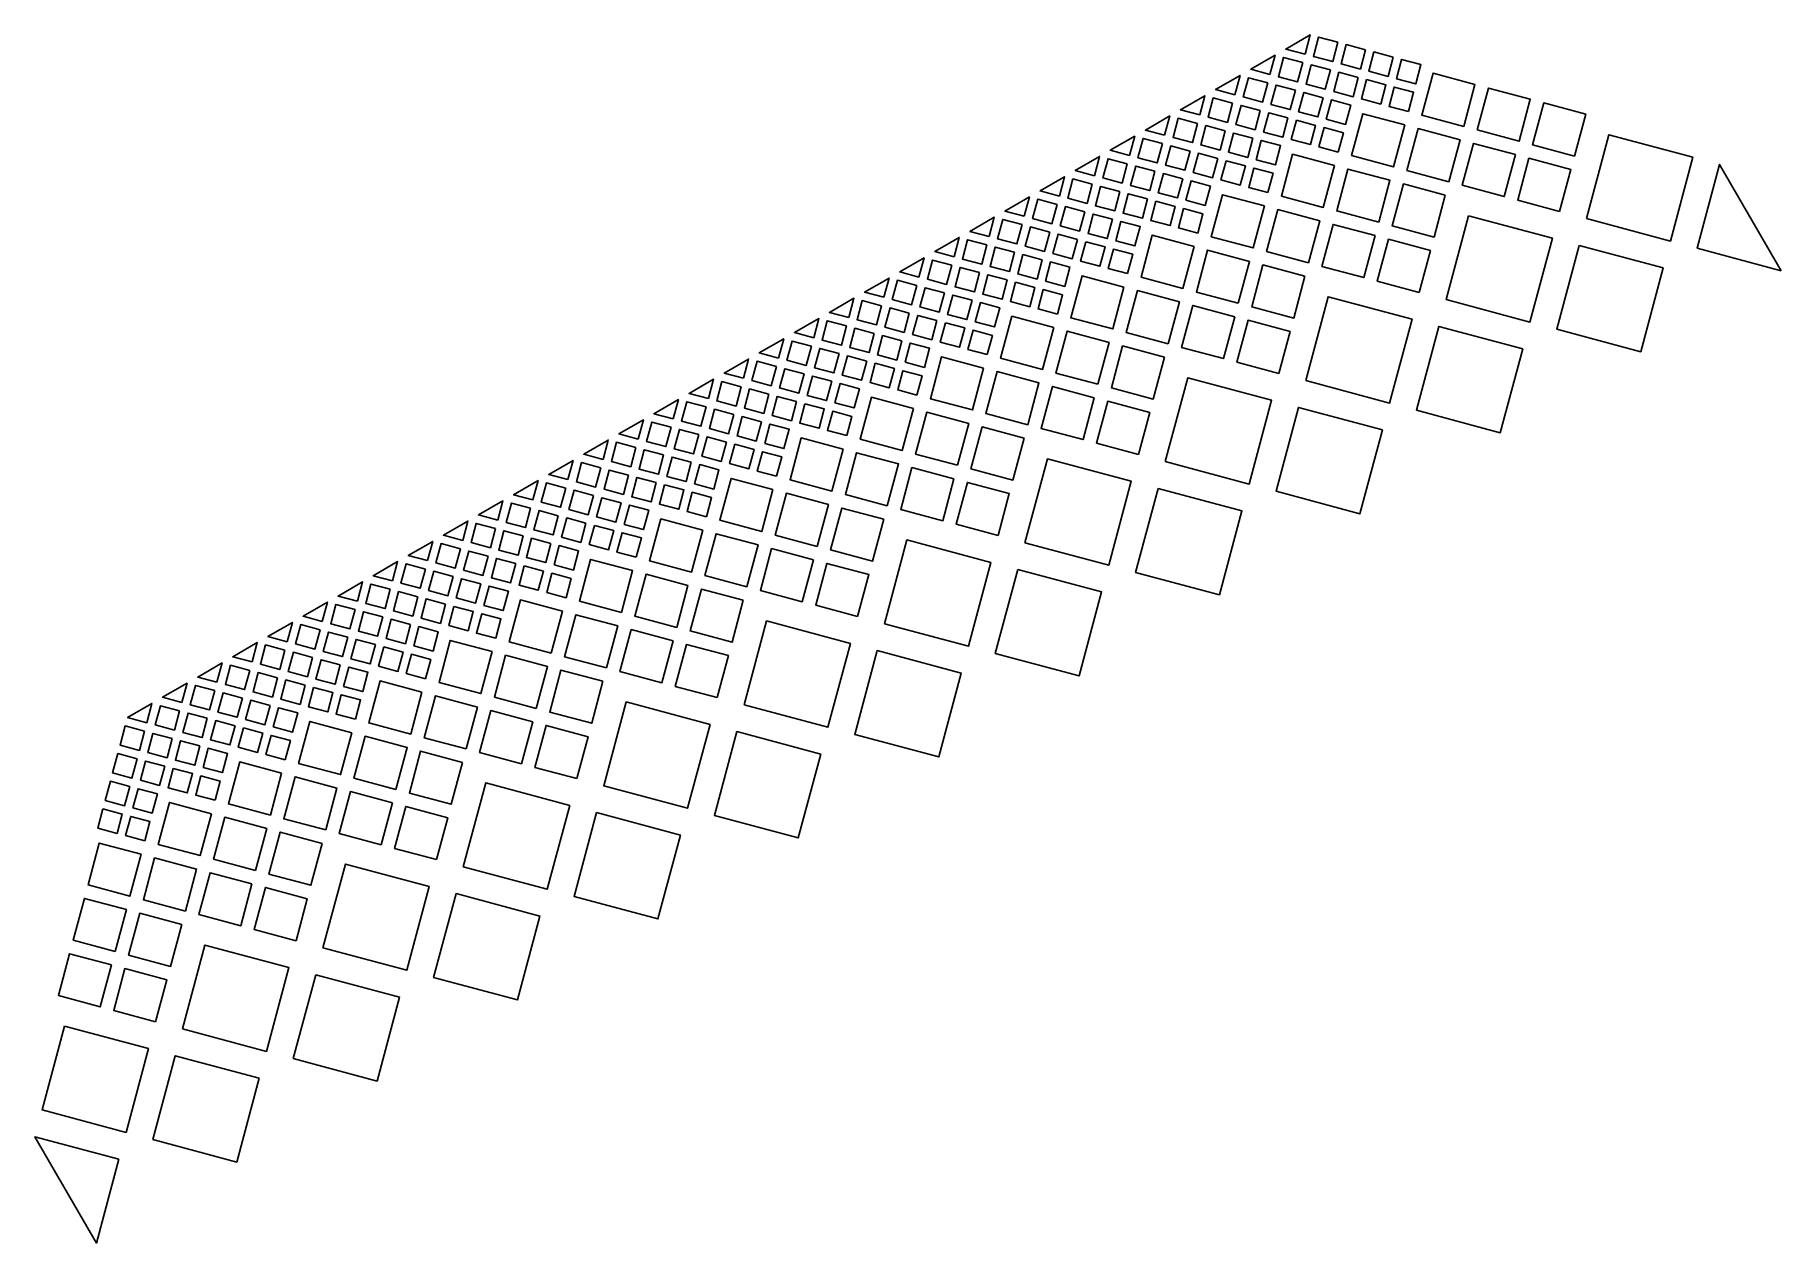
# Model space of a CAD drawing. Header units: inches. Extents: x -11.9 to 11.9, y -21.8 to -14.7.
# Drawn here: x -7.058 to -6.153, y -15.308 to -14.681 of the extents above.
import ezdxf

# ---------------------------------------------------------------- set-up
doc = ezdxf.new("R2010")
doc.units = ezdxf.units.IN
doc.header["$MEASUREMENT"] = 0

msp = doc.modelspace()

# ---------------------------------------------------------------- linework, layer by layer
for points in [[(-6.39944, -14.69142), (-6.39676, -14.68143), (-6.40944, -14.68875)], [(-6.38242, -14.68527), (-6.39241, -14.68259), (-6.39509, -14.69259), (-6.38509, -14.69527)], [(-6.41763, -14.70192), (-6.41495, -14.69193), (-6.42762, -14.69925)], [(-6.4006, -14.69577), (-6.4106, -14.69309), (-6.41328, -14.70309), (-6.40328, -14.70577)], [(-6.36807, -14.68911), (-6.37807, -14.68643), (-6.38075, -14.69643), (-6.37075, -14.69911)], [(-6.35373, -14.69296), (-6.36373, -14.69028), (-6.3664, -14.70028), (-6.35641, -14.70295)], [(-6.35206, -14.70412), (-6.34206, -14.7068), (-6.33938, -14.6968), (-6.34938, -14.69412)], [(-6.43581, -14.71242), (-6.43313, -14.70243), (-6.44581, -14.70975)], [(-6.38626, -14.69961), (-6.39626, -14.69694), (-6.39894, -14.70693), (-6.38894, -14.70961)], [(-6.37192, -14.70346), (-6.38191, -14.70078), (-6.38459, -14.71078), (-6.37459, -14.71345)], [(-6.31722, -14.72883), (-6.33895, -14.72301), (-6.33313, -14.70127), (-6.31139, -14.7071)], [(-6.41879, -14.70627), (-6.42879, -14.70359), (-6.43147, -14.71359), (-6.42147, -14.71627)], [(-6.40445, -14.71011), (-6.41444, -14.70744), (-6.41712, -14.71743), (-6.40713, -14.72011)], [(-6.3901, -14.71396), (-6.4001, -14.71128), (-6.40278, -14.72128), (-6.39278, -14.72396)], [(-6.36757, -14.70462), (-6.37025, -14.71462), (-6.36025, -14.7173), (-6.35757, -14.7073)], [(-6.34591, -14.72114), (-6.34323, -14.71114), (-6.35322, -14.70847), (-6.3559, -14.71846)], [(-6.31026, -14.73069), (-6.30444, -14.70896), (-6.28271, -14.71478), (-6.28853, -14.73652)], [(-6.454, -14.72293), (-6.45132, -14.71293), (-6.464, -14.72025)], [(-6.43698, -14.71677), (-6.44698, -14.71409), (-6.44965, -14.72409), (-6.43966, -14.72677)], [(-6.42263, -14.72062), (-6.43263, -14.71794), (-6.43531, -14.72793), (-6.42531, -14.73061)], [(-6.38843, -14.72512), (-6.37844, -14.7278), (-6.37576, -14.7178), (-6.38576, -14.71512)], [(-6.25984, -14.7442), (-6.28158, -14.73838), (-6.27575, -14.71665), (-6.25402, -14.72247)], [(-6.47219, -14.73343), (-6.46951, -14.72343), (-6.48219, -14.73075)], [(-6.45517, -14.72727), (-6.46516, -14.72459), (-6.46784, -14.73459), (-6.45784, -14.73727)], [(-6.44082, -14.73112), (-6.45082, -14.72844), (-6.4535, -14.73843), (-6.4435, -14.74111)], [(-6.40829, -14.72446), (-6.41829, -14.72178), (-6.42097, -14.73178), (-6.41097, -14.73446)], [(-6.40394, -14.72562), (-6.40662, -14.73562), (-6.39662, -14.7383), (-6.39395, -14.7283)], [(-6.38228, -14.74214), (-6.3796, -14.73215), (-6.3896, -14.72947), (-6.39228, -14.73946)], [(-6.34777, -14.7281), (-6.35359, -14.74983), (-6.37533, -14.74401), (-6.3695, -14.72227)], [(-6.3249, -14.75752), (-6.34664, -14.75169), (-6.34081, -14.72996), (-6.31908, -14.73578)], [(-6.49038, -14.74393), (-6.4877, -14.73393), (-6.50037, -14.74125)], [(-6.47335, -14.73777), (-6.48335, -14.73509), (-6.48603, -14.74509), (-6.47603, -14.74777)], [(-6.45901, -14.74162), (-6.46901, -14.73894), (-6.47168, -14.74893), (-6.46169, -14.75161)], [(-6.42648, -14.73496), (-6.43647, -14.73228), (-6.43915, -14.74228), (-6.42916, -14.74496)], [(-6.42481, -14.74612), (-6.41481, -14.7488), (-6.41213, -14.7388), (-6.42213, -14.73612)], [(-6.29039, -14.74347), (-6.29622, -14.7652), (-6.31795, -14.75938), (-6.31213, -14.73765)], [(-6.25362, -14.77662), (-6.24197, -14.73315), (-6.19851, -14.7448), (-6.21015, -14.78826)], [(-6.50856, -14.75443), (-6.50588, -14.74443), (-6.51856, -14.75175)], [(-6.49154, -14.74827), (-6.50154, -14.74559), (-6.50422, -14.75559), (-6.49422, -14.75827)], [(-6.44466, -14.74546), (-6.45466, -14.74278), (-6.45734, -14.75278), (-6.44734, -14.75546)], [(-6.44032, -14.74662), (-6.443, -14.75662), (-6.433, -14.7593), (-6.43032, -14.7493)], [(-6.38414, -14.7491), (-6.38997, -14.77083), (-6.4117, -14.76501), (-6.40588, -14.74327)], [(-6.26753, -14.77289), (-6.28926, -14.76707), (-6.28344, -14.74533), (-6.26171, -14.75116)], [(-6.52675, -14.76493), (-6.52407, -14.75493), (-6.53675, -14.76225)], [(-6.50973, -14.75877), (-6.51973, -14.75609), (-6.5224, -14.76609), (-6.51241, -14.76877)], [(-6.4772, -14.75212), (-6.48719, -14.74944), (-6.48987, -14.75944), (-6.47988, -14.76211)], [(-6.46285, -14.75596), (-6.47285, -14.75328), (-6.47553, -14.76328), (-6.46553, -14.76596)], [(-6.46118, -14.76712), (-6.45119, -14.7698), (-6.44851, -14.7598), (-6.45851, -14.75712)], [(-6.41866, -14.76314), (-6.41598, -14.75315), (-6.42597, -14.75047), (-6.42865, -14.76047)], [(-6.36128, -14.77852), (-6.38301, -14.77269), (-6.37719, -14.75096), (-6.35546, -14.75678)], [(-6.15278, -14.80364), (-6.19624, -14.79199), (-6.1846, -14.74852)], [(-6.54494, -14.77543), (-6.54226, -14.76543), (-6.55494, -14.77275)], [(-6.52792, -14.76927), (-6.53791, -14.7666), (-6.54059, -14.77659), (-6.53059, -14.77927)], [(-6.49538, -14.76262), (-6.50538, -14.75994), (-6.50806, -14.76994), (-6.49806, -14.77261)], [(-6.48104, -14.76646), (-6.49104, -14.76378), (-6.49372, -14.77378), (-6.48372, -14.77646)], [(-6.42052, -14.7701), (-6.42634, -14.79183), (-6.44808, -14.78601), (-6.44225, -14.76428)], [(-6.32677, -14.76447), (-6.33259, -14.7862), (-6.35433, -14.78038), (-6.3485, -14.75865)], [(-6.51357, -14.77312), (-6.52357, -14.77044), (-6.52625, -14.78044), (-6.51625, -14.78312)], [(-6.49923, -14.77696), (-6.50922, -14.77428), (-6.5119, -14.78428), (-6.50191, -14.78696)], [(-6.47669, -14.76763), (-6.47937, -14.77762), (-6.46937, -14.7803), (-6.4667, -14.7703)], [(-6.45503, -14.78414), (-6.45235, -14.77415), (-6.46235, -14.77147), (-6.46503, -14.78147)], [(-6.39765, -14.79952), (-6.41939, -14.7937), (-6.41356, -14.77196), (-6.39183, -14.77779)], [(-6.31472, -14.77515), (-6.27126, -14.7868), (-6.2829, -14.83027), (-6.32637, -14.81862)], [(-6.56313, -14.78593), (-6.56045, -14.77593), (-6.57312, -14.78325)], [(-6.5461, -14.77977), (-6.5561, -14.7771), (-6.55878, -14.78709), (-6.54878, -14.78977)], [(-6.53176, -14.78362), (-6.54176, -14.78094), (-6.54443, -14.79094), (-6.53444, -14.79362)], [(-6.49756, -14.78812), (-6.48756, -14.7908), (-6.48488, -14.7808), (-6.49488, -14.77813)], [(-6.36314, -14.78547), (-6.36897, -14.80721), (-6.3907, -14.80138), (-6.38488, -14.77965)], [(-6.58131, -14.79643), (-6.57863, -14.78643), (-6.59131, -14.79375)], [(-6.56429, -14.79028), (-6.57429, -14.7876), (-6.57697, -14.79759), (-6.56697, -14.80027)], [(-6.54995, -14.79412), (-6.55994, -14.79144), (-6.56262, -14.80144), (-6.55262, -14.80412)], [(-6.51741, -14.78746), (-6.52741, -14.78478), (-6.53009, -14.79478), (-6.52009, -14.79746)], [(-6.51307, -14.78863), (-6.51575, -14.79862), (-6.50575, -14.8013), (-6.50307, -14.79131)], [(-6.49141, -14.80515), (-6.48873, -14.79515), (-6.49872, -14.79247), (-6.5014, -14.80247)], [(-6.45689, -14.7911), (-6.46272, -14.81283), (-6.48445, -14.80701), (-6.47863, -14.78528)], [(-6.43403, -14.82052), (-6.45576, -14.8147), (-6.44994, -14.79296), (-6.42821, -14.79879)], [(-6.34028, -14.81489), (-6.36201, -14.80907), (-6.35619, -14.78734), (-6.33446, -14.79316)], [(-6.25735, -14.79053), (-6.21388, -14.80217), (-6.22553, -14.84564), (-6.26899, -14.83399)], [(-6.5995, -14.80693), (-6.59682, -14.79693), (-6.6095, -14.80425)], [(-6.58248, -14.80078), (-6.59247, -14.7981), (-6.59515, -14.80809), (-6.58516, -14.81077)], [(-6.56813, -14.80462), (-6.57813, -14.80194), (-6.58081, -14.81194), (-6.57081, -14.81462)], [(-6.5356, -14.79796), (-6.5456, -14.79528), (-6.54828, -14.80528), (-6.53828, -14.80796)], [(-6.53393, -14.80912), (-6.52394, -14.8118), (-6.52126, -14.80181), (-6.53126, -14.79913)], [(-6.39952, -14.80647), (-6.40534, -14.82821), (-6.42707, -14.82238), (-6.42125, -14.80065)], [(-6.61769, -14.81743), (-6.61501, -14.80743), (-6.62769, -14.81475)], [(-6.60066, -14.81128), (-6.61066, -14.8086), (-6.61334, -14.81859), (-6.60334, -14.82127)], [(-6.55379, -14.80846), (-6.56379, -14.80578), (-6.56647, -14.81578), (-6.55647, -14.81846)], [(-6.54944, -14.80963), (-6.55212, -14.81962), (-6.54212, -14.8223), (-6.53945, -14.81231)], [(-6.49327, -14.8121), (-6.49909, -14.83383), (-6.52083, -14.82801), (-6.515, -14.80628)], [(-6.63588, -14.82793), (-6.6332, -14.81793), (-6.64587, -14.82525)], [(-6.61885, -14.82178), (-6.62885, -14.8191), (-6.63153, -14.8291), (-6.62153, -14.83177)], [(-6.58632, -14.81512), (-6.59632, -14.81244), (-6.599, -14.82244), (-6.589, -14.82512)], [(-6.57198, -14.81896), (-6.58197, -14.81628), (-6.58465, -14.82628), (-6.57466, -14.82896)], [(-6.57031, -14.83013), (-6.56031, -14.8328), (-6.55763, -14.82281), (-6.56763, -14.82013)], [(-6.52778, -14.82615), (-6.5251, -14.81615), (-6.5351, -14.81347), (-6.53778, -14.82347)], [(-6.4704, -14.84152), (-6.49214, -14.8357), (-6.48631, -14.81396), (-6.46458, -14.81979)], [(-6.39912, -14.86062), (-6.38747, -14.81716), (-6.34401, -14.8288), (-6.35565, -14.87227)], [(-6.65406, -14.83843), (-6.65138, -14.82843), (-6.66406, -14.83575)], [(-6.63704, -14.83228), (-6.64704, -14.8296), (-6.64972, -14.8396), (-6.63972, -14.84227)], [(-6.60451, -14.82562), (-6.61451, -14.82294), (-6.61718, -14.83294), (-6.60719, -14.83562)], [(-6.59016, -14.82946), (-6.60016, -14.82679), (-6.60284, -14.83678), (-6.59284, -14.83946)], [(-6.52964, -14.8331), (-6.53547, -14.85484), (-6.5572, -14.84901), (-6.55138, -14.82728)], [(-6.43589, -14.82747), (-6.44172, -14.84921), (-6.46345, -14.84338), (-6.45763, -14.82165)], [(-6.41303, -14.85689), (-6.43476, -14.85107), (-6.42894, -14.82934), (-6.40721, -14.83516)], [(-6.67225, -14.84893), (-6.66957, -14.83893), (-6.68225, -14.84625)], [(-6.6227, -14.83612), (-6.63269, -14.83344), (-6.63537, -14.84344), (-6.62537, -14.84612)], [(-6.60835, -14.83996), (-6.61835, -14.83729), (-6.62103, -14.84728), (-6.61103, -14.84996)], [(-6.58582, -14.83063), (-6.5885, -14.84063), (-6.5785, -14.8433), (-6.57582, -14.83331)], [(-6.56416, -14.84715), (-6.56148, -14.83715), (-6.57147, -14.83447), (-6.57415, -14.84447)], [(-6.50678, -14.86252), (-6.52851, -14.8567), (-6.52269, -14.83497), (-6.50096, -14.84079)], [(-6.28663, -14.84418), (-6.29828, -14.88764), (-6.34174, -14.876), (-6.3301, -14.83253)], [(-6.65523, -14.84278), (-6.66522, -14.8401), (-6.6679, -14.8501), (-6.65791, -14.85278)], [(-6.64088, -14.84662), (-6.65088, -14.84394), (-6.65356, -14.85394), (-6.64356, -14.85662)], [(-6.62654, -14.85046), (-6.63654, -14.84779), (-6.63922, -14.85778), (-6.62922, -14.86046)], [(-6.60668, -14.85113), (-6.59669, -14.85381), (-6.59401, -14.84381), (-6.60401, -14.84113)], [(-6.47227, -14.84848), (-6.47809, -14.87021), (-6.49982, -14.86439), (-6.494, -14.84265)], [(-6.69044, -14.85943), (-6.68776, -14.84944), (-6.70043, -14.85675)], [(-6.67341, -14.85328), (-6.68341, -14.8506), (-6.68609, -14.8606), (-6.67609, -14.86328)], [(-6.65907, -14.85712), (-6.66907, -14.85444), (-6.67175, -14.86444), (-6.66175, -14.86712)], [(-6.62219, -14.85163), (-6.62487, -14.86163), (-6.61487, -14.86431), (-6.6122, -14.85431)], [(-6.60053, -14.86815), (-6.59785, -14.85815), (-6.60785, -14.85547), (-6.61053, -14.86547)], [(-6.56602, -14.8541), (-6.57184, -14.87584), (-6.59358, -14.87001), (-6.58775, -14.84828)], [(-6.54315, -14.88352), (-6.56489, -14.8777), (-6.55906, -14.85597), (-6.53733, -14.86179)], [(-6.70862, -14.86993), (-6.70595, -14.85994), (-6.71862, -14.86725)], [(-6.6916, -14.86378), (-6.7016, -14.8611), (-6.70428, -14.8711), (-6.69428, -14.87378)], [(-6.67726, -14.86762), (-6.68726, -14.86494), (-6.68993, -14.87494), (-6.67994, -14.87762)], [(-6.64473, -14.86097), (-6.65472, -14.85829), (-6.6574, -14.86828), (-6.64741, -14.87096)], [(-6.64306, -14.87213), (-6.63306, -14.87481), (-6.63038, -14.86481), (-6.64038, -14.86213)], [(-6.50864, -14.86948), (-6.51447, -14.89121), (-6.5362, -14.88539), (-6.53038, -14.86365)], [(-6.47187, -14.90262), (-6.46022, -14.85916), (-6.41676, -14.8708), (-6.4284, -14.91427)], [(-6.72681, -14.88043), (-6.72413, -14.87044), (-6.73681, -14.87775)], [(-6.70979, -14.87428), (-6.71979, -14.8716), (-6.72247, -14.8816), (-6.71247, -14.88428)], [(-6.66291, -14.87147), (-6.67291, -14.86879), (-6.67559, -14.87878), (-6.66559, -14.88146)], [(-6.65857, -14.87263), (-6.66125, -14.88263), (-6.65125, -14.88531), (-6.64857, -14.87531)], [(-6.60239, -14.8751), (-6.60822, -14.89684), (-6.62995, -14.89101), (-6.62413, -14.86928)], [(-6.48578, -14.8989), (-6.50751, -14.89307), (-6.50169, -14.87134), (-6.47995, -14.87716)], [(-6.35938, -14.88618), (-6.37103, -14.92964), (-6.41449, -14.918), (-6.40285, -14.87453)], [(-6.745, -14.89093), (-6.74232, -14.88094), (-6.755, -14.88826)], [(-6.72798, -14.88478), (-6.73797, -14.8821), (-6.74065, -14.8921), (-6.73066, -14.89478)], [(-6.69545, -14.87812), (-6.70544, -14.87544), (-6.70812, -14.88544), (-6.69812, -14.88812)], [(-6.6811, -14.88197), (-6.6911, -14.87929), (-6.69378, -14.88928), (-6.68378, -14.89196)], [(-6.67943, -14.89313), (-6.66944, -14.89581), (-6.66676, -14.88581), (-6.67675, -14.88313)], [(-6.63691, -14.88915), (-6.63423, -14.87915), (-6.64422, -14.87647), (-6.6469, -14.88647)], [(-6.57953, -14.90452), (-6.60126, -14.8987), (-6.59544, -14.87697), (-6.57371, -14.88279)], [(-6.76319, -14.90143), (-6.76051, -14.89144), (-6.77318, -14.89876)], [(-6.74616, -14.89528), (-6.75616, -14.8926), (-6.75884, -14.9026), (-6.74884, -14.90528)], [(-6.71363, -14.88862), (-6.72363, -14.88594), (-6.72631, -14.89594), (-6.71631, -14.89862)], [(-6.69929, -14.89247), (-6.70929, -14.88979), (-6.71197, -14.89979), (-6.70197, -14.90246)], [(-6.63877, -14.8961), (-6.64459, -14.91784), (-6.66633, -14.91201), (-6.6605, -14.89028)], [(-6.54502, -14.89048), (-6.55084, -14.91221), (-6.57257, -14.90639), (-6.56675, -14.88465)], [(-6.78137, -14.91193), (-6.7787, -14.90194), (-6.79137, -14.90926)], [(-6.73182, -14.89912), (-6.74182, -14.89645), (-6.7445, -14.90644), (-6.7345, -14.90912)], [(-6.71748, -14.90297), (-6.72747, -14.90029), (-6.73015, -14.91029), (-6.72016, -14.91296)], [(-6.69494, -14.89363), (-6.69762, -14.90363), (-6.68762, -14.90631), (-6.68495, -14.89631)], [(-6.67328, -14.91015), (-6.6706, -14.90015), (-6.6806, -14.89748), (-6.68328, -14.90747)], [(-6.6159, -14.92553), (-6.63764, -14.9197), (-6.63181, -14.89797), (-6.61008, -14.90379)], [(-6.54462, -14.94463), (-6.53297, -14.90116), (-6.48951, -14.91281), (-6.50115, -14.95627)], [(-6.76435, -14.90578), (-6.77435, -14.9031), (-6.77703, -14.9131), (-6.76703, -14.91578)], [(-6.75001, -14.90962), (-6.76001, -14.90695), (-6.76268, -14.91694), (-6.75269, -14.91962)], [(-6.73566, -14.91347), (-6.74566, -14.91079), (-6.74834, -14.92079), (-6.73834, -14.92347)], [(-6.71581, -14.91413), (-6.70581, -14.91681), (-6.70313, -14.90681), (-6.71313, -14.90413)], [(-6.67514, -14.91711), (-6.68097, -14.93884), (-6.7027, -14.93302), (-6.69688, -14.91128)], [(-6.58139, -14.91148), (-6.58722, -14.93321), (-6.60895, -14.92739), (-6.60313, -14.90566)], [(-6.79956, -14.92244), (-6.79688, -14.91244), (-6.80956, -14.91976)], [(-6.78254, -14.91628), (-6.79254, -14.9136), (-6.79522, -14.9236), (-6.78522, -14.92628)], [(-6.7682, -14.92013), (-6.77819, -14.91745), (-6.78087, -14.92744), (-6.77087, -14.93012)], [(-6.73132, -14.91463), (-6.734, -14.92463), (-6.724, -14.92731), (-6.72132, -14.91731)], [(-6.70965, -14.93115), (-6.70698, -14.92115), (-6.71697, -14.91848), (-6.71965, -14.92847)], [(-6.65228, -14.94653), (-6.67401, -14.9407), (-6.66819, -14.91897), (-6.64646, -14.92479)], [(-6.55853, -14.9409), (-6.58026, -14.93508), (-6.57444, -14.91334), (-6.5527, -14.91917)], [(-6.4756, -14.91653), (-6.43213, -14.92818), (-6.44378, -14.97165), (-6.48724, -14.96)], [(-6.81775, -14.93294), (-6.81507, -14.92294), (-6.82775, -14.93026)], [(-6.80073, -14.92678), (-6.81072, -14.9241), (-6.8134, -14.9341), (-6.80341, -14.93678)], [(-6.78638, -14.93063), (-6.79638, -14.92795), (-6.79906, -14.93794), (-6.78906, -14.94062)], [(-6.75385, -14.92397), (-6.76385, -14.92129), (-6.76653, -14.93129), (-6.75653, -14.93397)], [(-6.75218, -14.93513), (-6.74219, -14.93781), (-6.73951, -14.92781), (-6.7495, -14.92513)], [(-6.61777, -14.93248), (-6.62359, -14.95421), (-6.64532, -14.94839), (-6.6395, -14.92666)], [(-6.83594, -14.94344), (-6.83326, -14.93344), (-6.84593, -14.94076)], [(-6.81891, -14.93728), (-6.82891, -14.9346), (-6.83159, -14.9446), (-6.82159, -14.94728)], [(-6.80457, -14.94113), (-6.81457, -14.93845), (-6.81725, -14.94844), (-6.80725, -14.95112)], [(-6.77204, -14.93447), (-6.78204, -14.93179), (-6.78471, -14.94179), (-6.77472, -14.94447)], [(-6.76769, -14.93563), (-6.77037, -14.94563), (-6.76037, -14.94831), (-6.75769, -14.93831)], [(-6.71152, -14.93811), (-6.71734, -14.95984), (-6.73907, -14.95402), (-6.73325, -14.93228)], [(-6.85412, -14.95394), (-6.85145, -14.94394), (-6.86412, -14.95126)], [(-6.8371, -14.94778), (-6.8471, -14.9451), (-6.84978, -14.9551), (-6.83978, -14.95778)], [(-6.79023, -14.94497), (-6.80022, -14.94229), (-6.8029, -14.95229), (-6.79291, -14.95497)], [(-6.78856, -14.95613), (-6.77856, -14.95881), (-6.77588, -14.94881), (-6.78588, -14.94613)], [(-6.74603, -14.95215), (-6.74335, -14.94216), (-6.75335, -14.93948), (-6.75603, -14.94947)], [(-6.68865, -14.96753), (-6.71039, -14.9617), (-6.70456, -14.93997), (-6.68283, -14.94579)], [(-6.61737, -14.98663), (-6.60572, -14.94316), (-6.56225, -14.95481), (-6.5739, -14.99827)], [(-6.87231, -14.96444), (-6.86963, -14.95444), (-6.88231, -14.96176)], [(-6.85529, -14.95828), (-6.86529, -14.9556), (-6.86797, -14.9656), (-6.85797, -14.96828)], [(-6.82276, -14.95163), (-6.83276, -14.94895), (-6.83543, -14.95895), (-6.82544, -14.96162)], [(-6.80841, -14.95547), (-6.81841, -14.95279), (-6.82109, -14.96279), (-6.81109, -14.96547)], [(-6.75372, -14.98084), (-6.77545, -14.97502), (-6.76963, -14.95328), (-6.74789, -14.95911)], [(-6.65414, -14.95348), (-6.65997, -14.97521), (-6.6817, -14.96939), (-6.67588, -14.94766)], [(-6.63128, -14.9829), (-6.65301, -14.97708), (-6.64719, -14.95534), (-6.62545, -14.96117)], [(-6.8905, -14.97494), (-6.88782, -14.96494), (-6.9005, -14.97226)], [(-6.84095, -14.96213), (-6.85094, -14.95945), (-6.85362, -14.96945), (-6.84362, -14.97212)], [(-6.8266, -14.96597), (-6.8366, -14.96329), (-6.83928, -14.97329), (-6.82928, -14.97597)], [(-6.80407, -14.95663), (-6.80675, -14.96663), (-6.79675, -14.96931), (-6.79407, -14.95931)], [(-6.7824, -14.97315), (-6.77973, -14.96316), (-6.78972, -14.96048), (-6.7924, -14.97048)], [(-6.72503, -14.98853), (-6.74676, -14.9827), (-6.74094, -14.96097), (-6.71921, -14.96679)], [(-6.54835, -14.95854), (-6.50488, -14.97018), (-6.51653, -15.01365), (-6.55999, -15.002)], [(-6.87348, -14.96878), (-6.88347, -14.96611), (-6.88615, -14.9761), (-6.87616, -14.97878)], [(-6.85913, -14.97263), (-6.86913, -14.96995), (-6.87181, -14.97995), (-6.86181, -14.98263)], [(-6.84479, -14.97647), (-6.85479, -14.97379), (-6.85746, -14.98379), (-6.84747, -14.98647)], [(-6.82493, -14.97713), (-6.81494, -14.97981), (-6.81226, -14.96981), (-6.82225, -14.96714)], [(-6.79009, -15.00184), (-6.81182, -14.99602), (-6.806, -14.97429), (-6.78427, -14.98011)], [(-6.69052, -14.97448), (-6.69634, -14.99622), (-6.71807, -14.99039), (-6.71225, -14.96866)], [(-6.90869, -14.98544), (-6.90601, -14.97544), (-6.91868, -14.98276)], [(-6.89166, -14.97928), (-6.90166, -14.97661), (-6.90434, -14.9866), (-6.89434, -14.98928)], [(-6.87732, -14.98313), (-6.88732, -14.98045), (-6.89, -14.99045), (-6.88, -14.99313)], [(-6.84044, -14.97764), (-6.84312, -14.98763), (-6.83312, -14.99031), (-6.83044, -14.98031)], [(-6.81878, -14.99416), (-6.8161, -14.98416), (-6.8261, -14.98148), (-6.82878, -14.99148)], [(-6.7614, -15.00953), (-6.78314, -15.00371), (-6.77731, -14.98197), (-6.75558, -14.9878)], [(-6.92687, -14.99594), (-6.9242, -14.98594), (-6.93687, -14.99326)], [(-6.90985, -14.98979), (-6.91985, -14.98711), (-6.92253, -14.9971), (-6.91253, -14.99978)], [(-6.89551, -14.99363), (-6.9055, -14.99095), (-6.90818, -15.00095), (-6.89819, -15.00363)], [(-6.86298, -14.98697), (-6.87297, -14.98429), (-6.87565, -14.99429), (-6.86565, -14.99697)], [(-6.86131, -14.99813), (-6.85131, -15.00081), (-6.84863, -14.99082), (-6.85863, -14.98814)], [(-6.72689, -14.99548), (-6.73272, -15.01722), (-6.75445, -15.01139), (-6.74863, -14.98966)], [(-6.69012, -15.02863), (-6.67847, -14.98516), (-6.635, -14.99681), (-6.64665, -15.04028)], [(-6.94506, -15.00644), (-6.94238, -14.99644), (-6.95506, -15.00376)], [(-6.92804, -15.00029), (-6.93804, -14.99761), (-6.94072, -15.0076), (-6.93072, -15.01028)], [(-6.91369, -15.00413), (-6.92369, -15.00145), (-6.92637, -15.01145), (-6.91637, -15.01413)], [(-6.88116, -14.99747), (-6.89116, -14.99479), (-6.89384, -15.00479), (-6.88384, -15.00747)], [(-6.87682, -14.99864), (-6.8795, -15.00863), (-6.8695, -15.01131), (-6.86682, -15.00132)], [(-6.82064, -15.00111), (-6.82647, -15.02284), (-6.8482, -15.01702), (-6.84238, -14.99529)], [(-6.70403, -15.0249), (-6.72576, -15.01908), (-6.71994, -14.99735), (-6.6982, -15.00317)], [(-6.6211, -15.00054), (-6.57763, -15.01218), (-6.58928, -15.05565), (-6.63274, -15.044)], [(-6.96325, -15.01694), (-6.96057, -15.00694), (-6.97325, -15.01426)], [(-6.94623, -15.01079), (-6.95622, -15.00811), (-6.9589, -15.0181), (-6.94891, -15.02078)], [(-6.89935, -15.00797), (-6.90935, -15.00529), (-6.91203, -15.01529), (-6.90203, -15.01797)], [(-6.89768, -15.01913), (-6.88769, -15.02181), (-6.88501, -15.01182), (-6.895, -15.00914)], [(-6.85515, -15.01516), (-6.85248, -15.00516), (-6.86247, -15.00248), (-6.86515, -15.01248)], [(-6.79778, -15.03053), (-6.81951, -15.02471), (-6.81369, -15.00297), (-6.79195, -15.0088)], [(-6.76327, -15.01648), (-6.76909, -15.03822), (-6.79082, -15.03239), (-6.785, -15.01066)], [(-6.98144, -15.02744), (-6.97876, -15.01744), (-6.99143, -15.02476)], [(-6.96441, -15.02129), (-6.97441, -15.01861), (-6.97709, -15.02861), (-6.96709, -15.03128)], [(-6.93188, -15.01463), (-6.94188, -15.01195), (-6.94456, -15.02195), (-6.93456, -15.02463)], [(-6.91754, -15.01847), (-6.92754, -15.01579), (-6.93021, -15.02579), (-6.92022, -15.02847)], [(-6.91319, -15.01964), (-6.91587, -15.02964), (-6.90587, -15.03231), (-6.90319, -15.02232)], [(-6.85702, -15.02211), (-6.86284, -15.04384), (-6.88457, -15.03802), (-6.87875, -15.01629)], [(-6.99962, -15.03794), (-6.99695, -15.02794), (-7.00962, -15.03526)], [(-6.95007, -15.02513), (-6.96007, -15.02245), (-6.96275, -15.03245), (-6.95275, -15.03513)], [(-6.93573, -15.02897), (-6.94572, -15.0263), (-6.9484, -15.03629), (-6.9384, -15.03897)], [(-6.89153, -15.03616), (-6.88885, -15.02616), (-6.89885, -15.02348), (-6.90153, -15.03348)], [(-6.83415, -15.05153), (-6.85589, -15.04571), (-6.85006, -15.02397), (-6.82833, -15.0298)], [(-6.75122, -15.02717), (-6.70775, -15.03881), (-6.7194, -15.08228), (-6.76287, -15.07063)], [(-6.9826, -15.03179), (-6.9926, -15.02911), (-6.99528, -15.03911), (-6.98528, -15.04178)], [(-6.96826, -15.03563), (-6.97825, -15.03295), (-6.98093, -15.04295), (-6.97094, -15.04563)], [(-6.95391, -15.03947), (-6.96391, -15.0368), (-6.96659, -15.04679), (-6.95659, -15.04947)], [(-6.93406, -15.04014), (-6.92406, -15.04281), (-6.92138, -15.03282), (-6.93138, -15.03014)], [(-6.89339, -15.04311), (-6.89922, -15.06485), (-6.92095, -15.05902), (-6.91513, -15.03729)], [(-6.79964, -15.03748), (-6.80547, -15.05922), (-6.8272, -15.05339), (-6.82138, -15.03166)], [(-7.00079, -15.04229), (-7.01079, -15.03961), (-7.01346, -15.04961), (-7.00347, -15.05229)], [(-6.98644, -15.04613), (-6.99644, -15.04345), (-6.99912, -15.05345), (-6.98912, -15.05613)], [(-6.94957, -15.04064), (-6.95225, -15.05064), (-6.94225, -15.05332), (-6.93957, -15.04332)], [(-6.9279, -15.05716), (-6.92523, -15.04716), (-6.93522, -15.04448), (-6.9379, -15.05448)], [(-6.87053, -15.07253), (-6.89226, -15.06671), (-6.88644, -15.04498), (-6.8647, -15.0508)], [(-6.77678, -15.06691), (-6.79851, -15.06108), (-6.79269, -15.03935), (-6.77095, -15.04517)], [(-6.65038, -15.05419), (-6.66203, -15.09765), (-6.70549, -15.08601), (-6.69385, -15.04254)], [(-7.00463, -15.05663), (-7.01463, -15.05395), (-7.01731, -15.06395), (-7.00731, -15.06663)], [(-6.9721, -15.04997), (-6.9821, -15.0473), (-6.98478, -15.05729), (-6.97478, -15.05997)], [(-6.97043, -15.06114), (-6.96044, -15.06382), (-6.95776, -15.05382), (-6.96775, -15.05114)], [(-6.83602, -15.05849), (-6.84184, -15.08022), (-6.86357, -15.0744), (-6.85775, -15.05266)], [(-6.99029, -15.06048), (-7.00029, -15.0578), (-7.00296, -15.06779), (-6.99297, -15.07047)], [(-6.98594, -15.06164), (-6.98862, -15.07164), (-6.97862, -15.07432), (-6.97594, -15.06432)], [(-6.92977, -15.06411), (-6.93559, -15.08585), (-6.95732, -15.08002), (-6.9515, -15.05829)], [(-7.00848, -15.07098), (-7.01847, -15.0683), (-7.02115, -15.07829), (-7.01115, -15.08097)], [(-7.00681, -15.08214), (-6.99681, -15.08482), (-6.99413, -15.07482), (-7.00413, -15.07214)], [(-6.96428, -15.07816), (-6.9616, -15.06816), (-6.9716, -15.06548), (-6.97428, -15.07548)], [(-6.9069, -15.09353), (-6.92864, -15.08771), (-6.92281, -15.06598), (-6.90108, -15.0718)], [(-6.87239, -15.07949), (-6.87822, -15.10122), (-6.89995, -15.0954), (-6.89412, -15.07366)], [(-6.83562, -15.11263), (-6.82397, -15.06917), (-6.7805, -15.08081), (-6.79215, -15.12428)], [(-7.02232, -15.08264), (-7.025, -15.09264), (-7.015, -15.09532), (-7.01232, -15.08532)], [(-6.96614, -15.08511), (-6.97197, -15.10685), (-6.9937, -15.10102), (-6.98788, -15.07929)], [(-6.84953, -15.10891), (-6.87126, -15.10308), (-6.86544, -15.08135), (-6.8437, -15.08717)], [(-7.00065, -15.09916), (-6.99798, -15.08916), (-7.00797, -15.08648), (-7.01065, -15.09648)], [(-6.94328, -15.11453), (-6.96501, -15.10871), (-6.95919, -15.08698), (-6.93745, -15.0928)], [(-6.76659, -15.08454), (-6.72313, -15.09619), (-6.73478, -15.13966), (-6.77824, -15.12801)], [(-7.00252, -15.10612), (-7.00834, -15.12785), (-7.03007, -15.12203), (-7.02425, -15.10029)], [(-6.90877, -15.10049), (-6.91459, -15.12222), (-6.93632, -15.1164), (-6.9305, -15.09466)], [(-6.97965, -15.13554), (-7.00139, -15.12971), (-6.99556, -15.10798), (-6.97383, -15.1138)], [(-6.94514, -15.12149), (-6.95096, -15.14322), (-6.9727, -15.1374), (-6.96687, -15.11567)], [(-6.90837, -15.15464), (-6.89672, -15.11117), (-6.85325, -15.12282), (-6.8649, -15.16628)], [(-6.92228, -15.15091), (-6.94401, -15.14509), (-6.93819, -15.12335), (-6.91645, -15.12918)], [(-6.83934, -15.12654), (-6.79588, -15.13819), (-6.80752, -15.18166), (-6.85099, -15.17001)], [(-7.01603, -15.15654), (-7.03776, -15.15071), (-7.03194, -15.12898), (-7.0102, -15.1348)], [(-6.98152, -15.14249), (-6.98734, -15.16422), (-7.00907, -15.1584), (-7.00325, -15.13667)], [(-6.98112, -15.19664), (-6.96947, -15.15317), (-6.926, -15.16482), (-6.93765, -15.20829)], [(-7.01789, -15.16349), (-7.02371, -15.18522), (-7.04545, -15.1794), (-7.03962, -15.15767)], [(-6.99503, -15.19291), (-7.01676, -15.18709), (-7.01094, -15.16535), (-6.9892, -15.17118)], [(-6.91209, -15.16855), (-6.86863, -15.18019), (-6.88027, -15.22366), (-6.92374, -15.21201)], [(-7.04222, -15.19517), (-6.99875, -15.20682), (-7.0104, -15.25029), (-7.05387, -15.23864)], [(-6.94138, -15.22219), (-6.95302, -15.26566), (-6.99649, -15.25401), (-6.98484, -15.21055)], [(-7.01413, -15.2642), (-7.02577, -15.30766), (-7.05759, -15.25255)]]:
    msp.add_lwpolyline(points, close=True)

doc.saveas('drawing.dxf')
